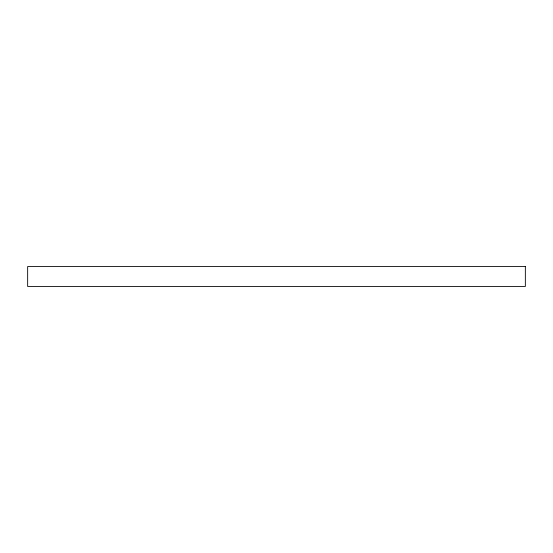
<?xml version="1.0" encoding="UTF-8"?>
<svg xmlns="http://www.w3.org/2000/svg" width="553" height="553" viewBox="0 0 553 553"><rect width="100%" height="100%" fill="white"/><g stroke="black" fill="none" stroke-linecap="round" stroke-linejoin="round"><path stroke-width="0.83" d="M525.35 266.546L27.65 266.546L27.65 286.454L525.35 286.454L525.35 266.546"/></g></svg>
